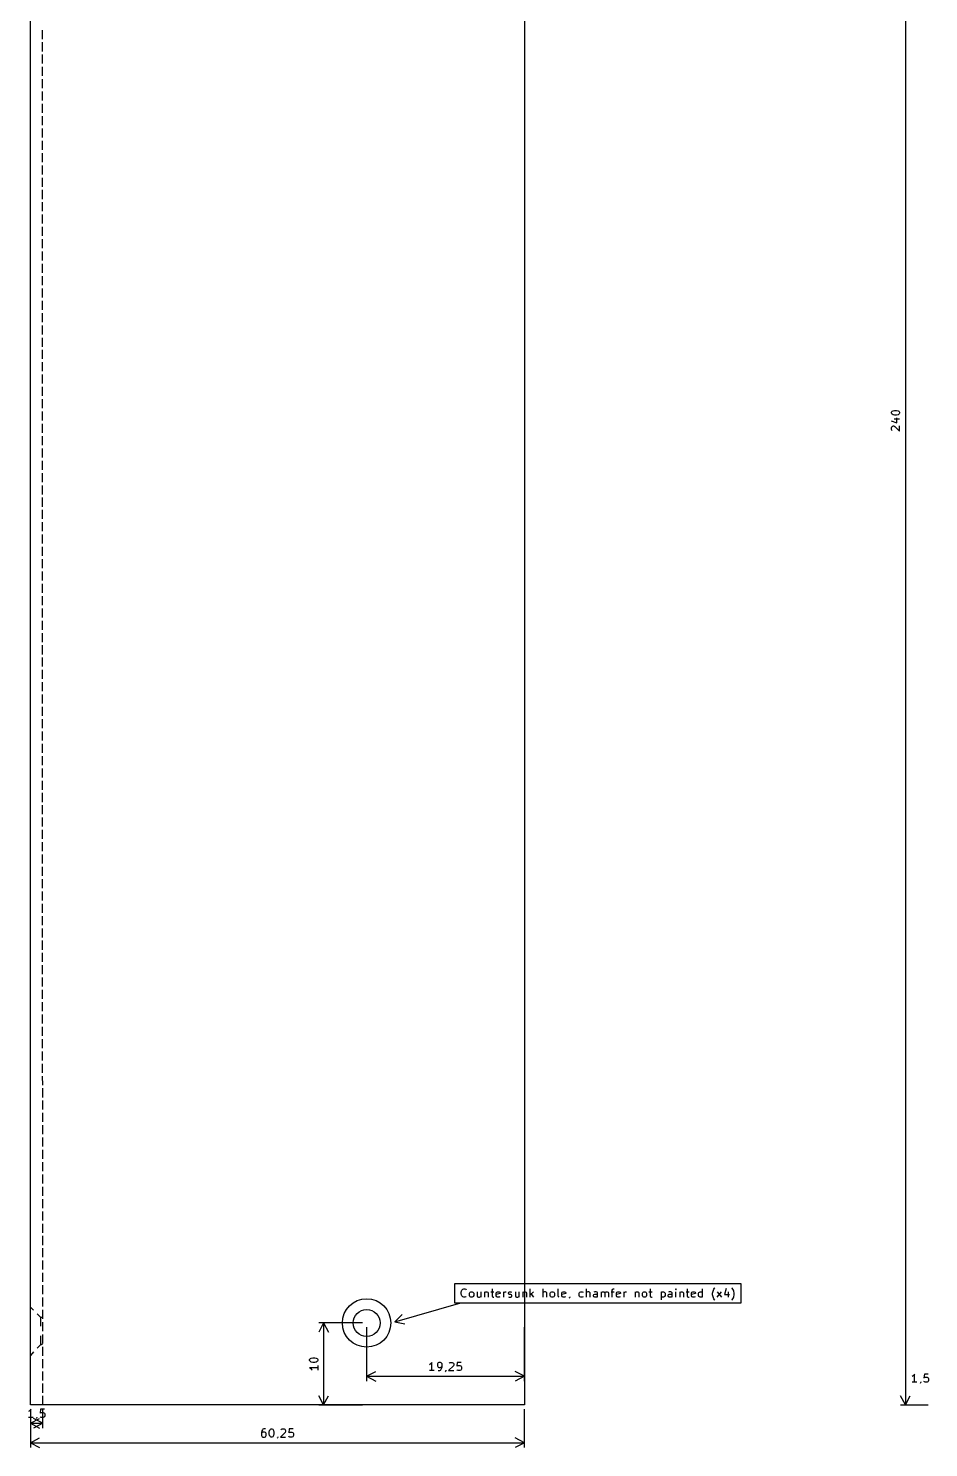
# Model space of a CAD drawing. Header units: millimetres. Extents: x 183 to 663, y -184 to 161.
# Drawn here: x 183.2 to 293, y -183.7 to -10.7 of the extents above; entities that cross this region are included whole.
import ezdxf

# ---------------------------------------------------------------- set-up
doc = ezdxf.new("R2010")
doc.units = ezdxf.units.MM
doc.layers.add('User.3', color=254, linetype='CONTINUOUS', true_color=0xb4dbd2)
doc.layers.add('User.4', color=57, linetype='CONTINUOUS', true_color=0x484848)

msp = doc.modelspace()

# ---------------------------------------------------------------- linework, layer by layer
at = {"layer": 'User.3', "linetype": 'CONTINUOUS'}
for p, q in [((183.5, -178.5), (183.5, 61.5)), ((243.75, 61.5), (243.75, -178.5)), ((290.2, 61.5), (290.2, -178.5)), ((184.972595, -12.000002), (184.972414, -10.900002)), ((184.972842, -13.500002), (184.972661, -12.400002)), ((184.973089, -15.000002), (184.972908, -13.900002)), ((184.973336, -16.500002), (184.973155, -15.400002)), ((184.973583, -18.000002), (184.973402, -16.900002)), ((184.97383, -19.500002), (184.973649, -18.400002)), ((184.974077, -21.000002), (184.973896, -19.900002)), ((184.974324, -22.500002), (184.974143, -21.400002)), ((184.974571, -24.000002), (184.97439, -22.900002)), ((184.974817, -25.500002), (184.974636, -24.400002)), ((184.975064, -27.000002), (184.974883, -25.900002)), ((184.975311, -28.500002), (184.97513, -27.400002)), ((184.975558, -30.000002), (184.975377, -28.900002)), ((184.975805, -31.500002), (184.975624, -30.400002)), ((184.976052, -33.000002), (184.975871, -31.900002)), ((184.976299, -34.500002), (184.976118, -33.400002)), ((184.976546, -36.000002), (184.976365, -34.900002)), ((184.976793, -37.500002), (184.976612, -36.400002)), ((184.977039, -39.000002), (184.976858, -37.900002)), ((184.977286, -40.500002), (184.977105, -39.400002)), ((184.977533, -42.000002), (184.977352, -40.900002)), ((184.97778, -43.500002), (184.977599, -42.400002)), ((184.978027, -45.000002), (184.977846, -43.900002)), ((184.978274, -46.500002), (184.978093, -45.400002)), ((184.978521, -48.000002), (184.97834, -46.900002)), ((184.978768, -49.500002), (184.978587, -48.400002)), ((184.979015, -51.000002), (184.978834, -49.900002)), ((184.979261, -52.500002), (184.97908, -51.400002)), ((184.979508, -54.000002), (184.979327, -52.900002)), ((184.979755, -55.500002), (184.979574, -54.400002)), ((184.980002, -57.000002), (184.979821, -55.900002)), ((184.980249, -58.500002), (184.980068, -57.400002)), ((288.4572, -58.547618), (289.171485, -58.785713)), ((288.504819, -57.499999), (288.552438, -57.404761)), ((288.504819, -57.595237), (288.504819, -57.499999)), ((288.552438, -57.690475), (288.504819, -57.595237)), ((288.552438, -57.404761), (288.600057, -57.357142)), ((288.600057, -57.738094), (288.552438, -57.690475)), ((288.600057, -57.357142), (288.695295, -57.309523)), ((288.695295, -57.785713), (288.600057, -57.738094)), ((288.695295, -57.309523), (288.885771, -57.261904)), ((288.885771, -57.833332), (288.695295, -57.785713)), ((288.838152, -58.309523), (289.504819, -58.309523)), ((288.885771, -57.261904), (289.123866, -57.261904)), ((289.123866, -57.833332), (288.885771, -57.833332)), ((289.123866, -57.261904), (289.314342, -57.309523)), ((289.314342, -57.785713), (289.123866, -57.833332)), ((289.171485, -58.785713), (289.171485, -58.166666)), ((289.314342, -57.309523), (289.40958, -57.357142)), ((289.40958, -57.738094), (289.314342, -57.785713)), ((289.40958, -57.357142), (289.4572, -57.404761)), ((289.4572, -57.690475), (289.40958, -57.738094)), ((289.4572, -57.404761), (289.504819, -57.499999)), ((289.504819, -57.595237), (289.4572, -57.690475)), ((289.504819, -57.499999), (289.504819, -57.595237)), ((184.980496, -60.000002), (184.980315, -58.900002)), ((184.980743, -61.500002), (184.980562, -60.400002)), ((288.504819, -59.357142), (288.552438, -59.261904)), ((288.504819, -59.595237), (288.504819, -59.357142)), ((288.552438, -59.690475), (288.504819, -59.595237)), ((288.552438, -59.261904), (288.600057, -59.214285)), ((288.600057, -59.738094), (288.552438, -59.690475)), ((288.600057, -59.214285), (288.695295, -59.166666)), ((288.695295, -59.166666), (288.790533, -59.166666)), ((288.790533, -59.166666), (288.93339, -59.214285)), ((288.93339, -59.214285), (289.504819, -59.785713)), ((289.504819, -59.785713), (289.504819, -59.166666)), ((184.98099, -63.000002), (184.980809, -61.900002)), ((184.981237, -64.500002), (184.981055, -63.400002)), ((184.981483, -66.000002), (184.981302, -64.900002)), ((184.98173, -67.500002), (184.981549, -66.400002)), ((184.981977, -69.000001), (184.981796, -67.900001)), ((184.982224, -70.500001), (184.982043, -69.400001)), ((184.982471, -72.000001), (184.98229, -70.900001)), ((184.982718, -73.500001), (184.982537, -72.400001)), ((184.982965, -75.000001), (184.982784, -73.900001)), ((184.983212, -76.500001), (184.983031, -75.400001)), ((184.983459, -78.000001), (184.983277, -76.900001)), ((184.983705, -79.500001), (184.983524, -78.400001)), ((184.983952, -81.000001), (184.983771, -79.900001)), ((184.984199, -82.500001), (184.984018, -81.400001)), ((184.984446, -84.000001), (184.984265, -82.900001)), ((184.984693, -85.500001), (184.984512, -84.400001)), ((184.98494, -87.000001), (184.984759, -85.900001)), ((184.985187, -88.500001), (184.985006, -87.400001)), ((184.985434, -90.000001), (184.985253, -88.900001)), ((184.985681, -91.500001), (184.985499, -90.400001)), ((184.985927, -93.000001), (184.985746, -91.900001)), ((184.986174, -94.500001), (184.985993, -93.400001)), ((184.986421, -96.000001), (184.98624, -94.900001)), ((184.986668, -97.500001), (184.986487, -96.400001)), ((184.986915, -99.000001), (184.986734, -97.900001)), ((184.987162, -100.500001), (184.986981, -99.400001)), ((184.987409, -102.000001), (184.987228, -100.900001)), ((184.987656, -103.500001), (184.987475, -102.400001)), ((184.987903, -105.000001), (184.987721, -103.900001)), ((184.988149, -106.500001), (184.987968, -105.400001)), ((184.988396, -108.000001), (184.988215, -106.900001)), ((184.988643, -109.500001), (184.988462, -108.400001)), ((184.98889, -111.000001), (184.988709, -109.900001)), ((184.989137, -112.500001), (184.988956, -111.400001)), ((184.989384, -114.000001), (184.989203, -112.900001)), ((184.989631, -115.500001), (184.98945, -114.400001)), ((184.989878, -117.000001), (184.989697, -115.900001)), ((184.990125, -118.500001), (184.989943, -117.400001)), ((184.990371, -120.000001), (184.99019, -118.900001)), ((184.990618, -121.500001), (184.990437, -120.400001)), ((184.990865, -123.000001), (184.990684, -121.900001)), ((184.991112, -124.500001), (184.990931, -123.400001)), ((184.991359, -126.000001), (184.991178, -124.900001)), ((184.991606, -127.500001), (184.991425, -126.400001)), ((184.991853, -129.000001), (184.991672, -127.900001)), ((184.9921, -130.500001), (184.991919, -129.400001)), ((184.992346, -132.000001), (184.992165, -130.900001)), ((184.992593, -133.500001), (184.992412, -132.400001)), ((184.99284, -135.000001), (184.992659, -133.900001)), ((184.993087, -136.500001), (184.992906, -135.400001)), ((184.993334, -138.000001), (184.993153, -136.900001)), ((184.993581, -139.500001), (184.9934, -138.400001)), ((184.993828, -141.000001), (184.993647, -139.900001)), ((184.994075, -142.5), (184.993894, -141.400001)), ((184.994322, -144), (184.994141, -142.9)), ((184.994568, -145.5), (184.994387, -144.4)), ((184.994815, -147), (184.994634, -145.9)), ((184.995062, -148.5), (184.994881, -147.4)), ((184.995309, -150), (184.995128, -148.9)), ((184.995556, -151.5), (184.995375, -150.4)), ((184.995803, -153), (184.995622, -151.9)), ((184.99605, -154.5), (184.995869, -153.4)), ((184.996297, -156), (184.996116, -154.9)), ((184.996544, -157.5), (184.996363, -156.4)), ((184.99679, -159), (184.996609, -157.9)), ((184.997037, -160.5), (184.996856, -159.4)), ((184.997284, -162), (184.997103, -160.9)), ((184.997531, -163.5), (184.99735, -162.4)), ((184.997778, -165), (184.997597, -163.9)), ((235.217854, -163.75175), (235.217854, -166.04825)), ((270.182146, -163.75175), (235.217854, -163.75175)), ((266.842859, -164.402438), (266.938097, -164.25958)), ((266.938097, -164.25958), (266.985716, -164.211961)), ((268.366669, -164.3072), (268.128574, -165.021485)), ((269.080955, -164.25958), (269.033336, -164.211961)), ((269.176193, -164.402438), (269.080955, -164.25958)), ((270.182146, -166.04825), (270.182146, -163.75175)), ((184.998025, -166.5), (184.997844, -165.4)), ((227.930617, -168.362134), (235.997073, -166.04825)), ((235.217854, -166.04825), (270.182146, -166.04825)), ((236.03333, -164.78339), (236.080949, -164.592914)), ((236.03333, -164.926247), (236.03333, -164.78339)), ((236.080949, -165.116723), (236.03333, -164.926247)), ((236.080949, -164.592914), (236.128568, -164.497676)), ((236.128568, -165.211961), (236.080949, -165.116723)), ((236.128568, -164.497676), (236.223806, -164.402438)), ((236.223806, -165.3072), (236.128568, -165.211961)), ((236.223806, -164.402438), (236.366663, -164.354819)), ((236.366663, -165.354819), (236.223806, -165.3072)), ((236.366663, -164.354819), (236.461901, -164.354819)), ((236.461901, -165.354819), (236.366663, -165.354819)), ((236.461901, -164.354819), (236.604758, -164.402438)), ((236.604758, -165.3072), (236.461901, -165.354819)), ((236.604758, -164.402438), (236.652377, -164.450057)), ((236.652377, -165.25958), (236.604758, -165.3072)), ((237.03333, -164.878628), (237.080949, -164.78339)), ((237.03333, -165.164342), (237.03333, -164.878628)), ((237.080949, -165.25958), (237.03333, -165.164342)), ((237.080949, -164.78339), (237.128568, -164.735771)), ((237.128568, -165.3072), (237.080949, -165.25958)), ((237.128568, -164.735771), (237.223806, -164.688152)), ((237.223806, -165.354819), (237.128568, -165.3072)), ((237.223806, -164.688152), (237.366663, -164.688152)), ((237.366663, -165.354819), (237.223806, -165.354819)), ((237.366663, -164.688152), (237.461901, -164.735771)), ((237.461901, -165.3072), (237.366663, -165.354819)), ((237.461901, -164.735771), (237.50952, -164.78339)), ((237.50952, -165.25958), (237.461901, -165.3072)), ((237.50952, -164.78339), (237.557139, -164.878628)), ((237.557139, -165.164342), (237.50952, -165.25958)), ((237.557139, -164.878628), (237.557139, -165.164342)), ((237.985711, -164.688152), (237.985711, -165.211961)), ((237.985711, -165.211961), (238.03333, -165.3072)), ((238.03333, -165.3072), (238.128568, -165.354819)), ((238.128568, -165.354819), (238.271425, -165.354819)), ((238.271425, -165.354819), (238.366663, -165.3072)), ((238.366663, -165.3072), (238.414282, -165.25958)), ((238.414282, -164.688152), (238.414282, -165.354819)), ((238.890473, -164.688152), (238.890473, -165.354819)), ((238.890473, -164.78339), (238.938092, -164.735771)), ((238.938092, -164.735771), (239.03333, -164.688152)), ((239.03333, -164.688152), (239.176187, -164.688152)), ((239.176187, -164.688152), (239.271425, -164.735771)), ((239.271425, -164.735771), (239.319044, -164.831009)), ((239.319044, -164.831009), (239.319044, -165.354819)), ((239.652378, -164.688152), (240.03333, -164.688152)), ((239.795235, -164.354819), (239.795235, -165.211961)), ((239.795235, -165.211961), (239.842854, -165.3072)), ((239.842854, -165.3072), (239.938092, -165.354819)), ((239.938092, -165.354819), (240.03333, -165.354819)), ((240.319045, -164.831009), (240.366664, -164.735771)), ((240.319045, -165.211961), (240.319045, -164.831009)), ((240.795235, -164.926247), (240.319045, -165.021485)), ((240.366664, -165.3072), (240.319045, -165.211961)), ((240.366664, -164.735771), (240.461902, -164.688152)), ((240.461902, -165.354819), (240.366664, -165.3072)), ((240.461902, -164.688152), (240.652378, -164.688152)), ((240.652378, -165.354819), (240.461902, -165.354819)), ((240.652378, -164.688152), (240.747616, -164.735771)), ((240.747616, -165.3072), (240.652378, -165.354819)), ((240.747616, -164.735771), (240.795235, -164.831009)), ((240.795235, -164.831009), (240.795235, -164.926247)), ((241.223807, -165.354819), (241.223807, -164.688152)), ((241.223807, -164.878628), (241.271426, -164.78339)), ((241.271426, -164.78339), (241.319045, -164.735771)), ((241.319045, -164.735771), (241.414283, -164.688152)), ((241.414283, -164.688152), (241.509521, -164.688152)), ((241.795236, -164.831009), (241.842855, -164.735771)), ((241.795236, -164.878628), (241.795236, -164.831009)), ((241.842855, -164.973866), (241.795236, -164.878628)), ((241.795236, -165.3072), (241.890474, -165.354819)), ((241.842855, -164.735771), (241.938093, -164.688152)), ((241.938093, -165.021485), (241.842855, -164.973866)), ((241.890474, -165.354819), (242.08095, -165.354819)), ((241.938093, -164.688152), (242.08095, -164.688152)), ((242.08095, -165.021485), (241.938093, -165.021485)), ((242.08095, -164.688152), (242.176188, -164.735771)), ((242.176188, -165.069104), (242.08095, -165.021485)), ((242.08095, -165.354819), (242.176188, -165.3072)), ((242.223807, -165.164342), (242.176188, -165.069104)), ((242.176188, -165.3072), (242.223807, -165.211961)), ((242.223807, -165.211961), (242.223807, -165.164342)), ((242.652379, -164.688152), (242.652379, -165.211961)), ((242.652379, -165.211961), (242.699998, -165.3072)), ((242.699998, -165.3072), (242.795236, -165.354819)), ((242.795236, -165.354819), (242.938093, -165.354819)), ((242.938093, -165.354819), (243.033331, -165.3072)), ((243.033331, -165.3072), (243.08095, -165.25958)), ((243.08095, -164.688152), (243.08095, -165.354819)), ((243.557141, -164.688152), (243.557141, -165.354819)), ((243.557141, -164.78339), (243.60476, -164.735771)), ((243.60476, -164.735771), (243.699998, -164.688152)), ((243.699998, -164.688152), (243.842855, -164.688152)), ((243.842855, -164.688152), (243.938093, -164.735771)), ((243.938093, -164.735771), (243.985712, -164.831009)), ((243.985712, -164.831009), (243.985712, -165.354819)), ((244.461903, -165.354819), (244.461903, -164.354819)), ((244.842855, -164.688152), (244.461903, -165.069104)), ((244.557141, -164.973866), (244.842855, -165.354819)), ((246.033332, -165.354819), (246.033332, -164.354819)), ((246.080951, -164.735771), (246.033332, -164.78339)), ((246.176189, -164.688152), (246.080951, -164.735771)), ((246.319046, -164.688152), (246.176189, -164.688152)), ((246.414284, -164.735771), (246.319046, -164.688152)), ((246.461903, -164.831009), (246.414284, -164.735771)), ((246.461903, -165.354819), (246.461903, -164.831009)), ((246.890475, -164.878628), (246.938094, -164.78339)), ((246.890475, -165.164342), (246.890475, -164.878628)), ((246.938094, -165.25958), (246.890475, -165.164342)), ((246.938094, -164.78339), (246.985713, -164.735771)), ((246.985713, -165.3072), (246.938094, -165.25958)), ((246.985713, -164.735771), (247.080951, -164.688152)), ((247.080951, -165.354819), (246.985713, -165.3072)), ((247.080951, -164.688152), (247.223808, -164.688152)), ((247.223808, -165.354819), (247.080951, -165.354819)), ((247.223808, -164.688152), (247.319046, -164.735771)), ((247.319046, -165.3072), (247.223808, -165.354819)), ((247.319046, -164.735771), (247.366665, -164.78339)), ((247.366665, -165.25958), (247.319046, -165.3072)), ((247.366665, -164.78339), (247.414284, -164.878628)), ((247.414284, -165.164342), (247.366665, -165.25958)), ((247.414284, -164.878628), (247.414284, -165.164342)), ((247.842856, -165.211961), (247.842856, -164.354819)), ((247.890475, -165.3072), (247.842856, -165.211961)), ((247.985713, -165.354819), (247.890475, -165.3072)), ((248.319047, -164.831009), (248.366666, -164.735771)), ((248.319047, -165.211961), (248.319047, -164.831009)), ((248.795237, -164.926247), (248.319047, -165.021485)), ((248.366666, -165.3072), (248.319047, -165.211961)), ((248.366666, -164.735771), (248.461904, -164.688152)), ((248.461904, -165.354819), (248.366666, -165.3072)), ((248.461904, -164.688152), (248.65238, -164.688152)), ((248.65238, -165.354819), (248.461904, -165.354819)), ((248.65238, -164.688152), (248.747618, -164.735771)), ((248.747618, -165.3072), (248.65238, -165.354819)), ((248.747618, -164.735771), (248.795237, -164.831009)), ((248.795237, -164.831009), (248.795237, -164.926247)), ((249.223809, -165.450057), (249.17619, -165.497676)), ((249.271428, -165.354819), (249.223809, -165.450057)), ((249.271428, -165.3072), (249.271428, -165.354819)), ((250.414285, -164.878628), (250.461904, -164.78339)), ((250.414285, -165.164342), (250.414285, -164.878628)), ((250.461904, -165.25958), (250.414285, -165.164342)), ((250.461904, -164.78339), (250.509523, -164.735771)), ((250.509523, -165.3072), (250.461904, -165.25958)), ((250.509523, -164.735771), (250.604761, -164.688152)), ((250.604761, -165.354819), (250.509523, -165.3072)), ((250.604761, -164.688152), (250.795237, -164.688152)), ((250.795237, -165.354819), (250.604761, -165.354819)), ((250.795237, -164.688152), (250.890475, -164.735771)), ((250.890475, -165.3072), (250.795237, -165.354819)), ((251.319047, -165.354819), (251.319047, -164.354819)), ((251.366666, -164.735771), (251.319047, -164.78339)), ((251.461904, -164.688152), (251.366666, -164.735771)), ((251.604761, -164.688152), (251.461904, -164.688152)), ((251.699999, -164.735771), (251.604761, -164.688152)), ((251.747618, -164.831009), (251.699999, -164.735771)), ((251.747618, -165.354819), (251.747618, -164.831009)), ((252.17619, -165.116723), (252.223809, -165.021485)), ((252.17619, -165.211961), (252.17619, -165.116723)), ((252.223809, -165.3072), (252.17619, -165.211961)), ((252.319047, -164.688152), (252.223809, -164.735771)), ((252.223809, -165.021485), (252.319047, -164.973866)), ((252.319047, -165.354819), (252.223809, -165.3072)), ((252.509523, -164.688152), (252.319047, -164.688152)), ((252.319047, -164.973866), (252.557142, -164.973866)), ((252.557142, -165.354819), (252.319047, -165.354819)), ((252.604761, -164.735771), (252.509523, -164.688152)), ((252.557142, -164.973866), (252.65238, -164.926247)), ((252.65238, -165.3072), (252.557142, -165.354819)), ((252.65238, -164.831009), (252.604761, -164.735771)), ((252.65238, -165.354819), (252.65238, -164.831009)), ((253.128571, -165.354819), (253.128571, -164.688152)), ((253.128571, -164.78339), (253.17619, -164.735771)), ((253.17619, -164.735771), (253.271428, -164.688152)), ((253.271428, -164.688152), (253.414285, -164.688152)), ((253.414285, -164.688152), (253.509523, -164.735771)), ((253.509523, -164.735771), (253.557142, -164.831009)), ((253.557142, -164.831009), (253.604761, -164.735771)), ((253.557142, -164.831009), (253.557142, -165.354819)), ((253.604761, -164.735771), (253.699999, -164.688152)), ((253.699999, -164.688152), (253.842856, -164.688152)), ((253.842856, -164.688152), (253.938095, -164.735771)), ((253.938095, -164.735771), (253.985714, -164.831009)), ((253.985714, -164.831009), (253.985714, -165.354819)), ((254.319047, -164.688152), (254.699999, -164.688152)), ((254.461904, -164.497676), (254.509523, -164.402438)), ((254.461904, -165.354819), (254.461904, -164.497676)), ((254.509523, -164.402438), (254.604761, -164.354819)), ((254.604761, -164.354819), (254.699999, -164.354819)), ((254.985714, -164.831009), (255.033333, -164.735771)), ((254.985714, -165.211961), (254.985714, -164.831009)), ((255.461904, -164.926247), (254.985714, -165.021485)), ((255.033333, -165.3072), (254.985714, -165.211961)), ((255.033333, -164.735771), (255.128571, -164.688152)), ((255.128571, -165.354819), (255.033333, -165.3072)), ((255.128571, -164.688152), (255.319047, -164.688152)), ((255.319047, -165.354819), (255.128571, -165.354819)), ((255.319047, -164.688152), (255.414285, -164.735771)), ((255.414285, -165.3072), (255.319047, -165.354819)), ((255.414285, -164.735771), (255.461904, -164.831009)), ((255.461904, -164.831009), (255.461904, -164.926247)), ((255.890476, -165.354819), (255.890476, -164.688152)), ((255.890476, -164.878628), (255.938095, -164.78339)), ((255.938095, -164.78339), (255.985714, -164.735771)), ((255.985714, -164.735771), (256.080952, -164.688152)), ((256.080952, -164.688152), (256.17619, -164.688152)), ((257.271429, -164.688152), (257.271429, -165.354819)), ((257.271429, -164.78339), (257.319048, -164.735771)), ((257.319048, -164.735771), (257.414286, -164.688152)), ((257.414286, -164.688152), (257.557143, -164.688152)), ((257.557143, -164.688152), (257.652381, -164.735771)), ((257.652381, -164.735771), (257.7, -164.831009)), ((257.7, -164.831009), (257.7, -165.354819)), ((258.128572, -164.878628), (258.176191, -164.78339)), ((258.128572, -165.164342), (258.128572, -164.878628)), ((258.176191, -165.25958), (258.128572, -165.164342)), ((258.176191, -164.78339), (258.22381, -164.735771)), ((258.22381, -165.3072), (258.176191, -165.25958)), ((258.22381, -164.735771), (258.319048, -164.688152)), ((258.319048, -165.354819), (258.22381, -165.3072)), ((258.319048, -164.688152), (258.461905, -164.688152)), ((258.461905, -165.354819), (258.319048, -165.354819)), ((258.461905, -164.688152), (258.557143, -164.735771)), ((258.557143, -165.3072), (258.461905, -165.354819)), ((258.557143, -164.735771), (258.604762, -164.78339)), ((258.604762, -165.25958), (258.557143, -165.3072)), ((258.604762, -164.78339), (258.652381, -164.878628)), ((258.652381, -165.164342), (258.604762, -165.25958)), ((258.652381, -164.878628), (258.652381, -165.164342)), ((258.938096, -164.688152), (259.319048, -164.688152)), ((259.080953, -164.354819), (259.080953, -165.211961)), ((259.080953, -165.211961), (259.128572, -165.3072)), ((259.128572, -165.3072), (259.22381, -165.354819)), ((259.22381, -165.354819), (259.319048, -165.354819)), ((260.414287, -164.688152), (260.414287, -165.688152)), ((260.414287, -164.735771), (260.509525, -164.688152)), ((260.509525, -165.354819), (260.414287, -165.3072)), ((260.509525, -164.688152), (260.700001, -164.688152)), ((260.700001, -165.354819), (260.509525, -165.354819)), ((260.700001, -164.688152), (260.795239, -164.735771)), ((260.795239, -165.3072), (260.700001, -165.354819)), ((260.795239, -164.735771), (260.842858, -164.78339)), ((260.842858, -165.25958), (260.795239, -165.3072)), ((260.842858, -164.78339), (260.890477, -164.878628)), ((260.890477, -165.164342), (260.842858, -165.25958)), ((260.890477, -164.878628), (260.890477, -165.164342)), ((261.27143, -165.116723), (261.319049, -165.021485)), ((261.27143, -165.211961), (261.27143, -165.116723)), ((261.319049, -165.3072), (261.27143, -165.211961)), ((261.414287, -164.688152), (261.319049, -164.735771)), ((261.319049, -165.021485), (261.414287, -164.973866)), ((261.414287, -165.354819), (261.319049, -165.3072)), ((261.604763, -164.688152), (261.414287, -164.688152)), ((261.414287, -164.973866), (261.652382, -164.973866)), ((261.652382, -165.354819), (261.414287, -165.354819)), ((261.700001, -164.735771), (261.604763, -164.688152)), ((261.652382, -164.973866), (261.74762, -164.926247)), ((261.74762, -165.3072), (261.652382, -165.354819)), ((261.74762, -164.831009), (261.700001, -164.735771)), ((261.74762, -165.354819), (261.74762, -164.831009)), ((262.223811, -164.354819), (262.176192, -164.402438)), ((262.176192, -164.402438), (262.223811, -164.450057)), ((262.27143, -164.402438), (262.223811, -164.354819)), ((262.223811, -164.354819), (262.223811, -164.450057)), ((262.223811, -164.450057), (262.27143, -164.402438)), ((262.223811, -165.354819), (262.223811, -164.688152)), ((262.700001, -164.688152), (262.700001, -165.354819)), ((262.700001, -164.78339), (262.74762, -164.735771)), ((262.74762, -164.735771), (262.842858, -164.688152)), ((262.842858, -164.688152), (262.985715, -164.688152)), ((262.985715, -164.688152), (263.080953, -164.735771)), ((263.080953, -164.735771), (263.128572, -164.831009)), ((263.128572, -164.831009), (263.128572, -165.354819)), ((263.461906, -164.688152), (263.842858, -164.688152)), ((263.604763, -164.354819), (263.604763, -165.211961)), ((263.604763, -165.211961), (263.652382, -165.3072)), ((263.652382, -165.3072), (263.74762, -165.354819)), ((263.74762, -165.354819), (263.842858, -165.354819)), ((264.128573, -164.831009), (264.176192, -164.735771)), ((264.128573, -165.211961), (264.128573, -164.831009)), ((264.604763, -164.926247), (264.128573, -165.021485)), ((264.176192, -165.3072), (264.128573, -165.211961)), ((264.176192, -164.735771), (264.27143, -164.688152)), ((264.27143, -165.354819), (264.176192, -165.3072)), ((264.27143, -164.688152), (264.461906, -164.688152)), ((264.461906, -165.354819), (264.27143, -165.354819)), ((264.461906, -164.688152), (264.557144, -164.735771)), ((264.557144, -165.3072), (264.461906, -165.354819)), ((264.557144, -164.735771), (264.604763, -164.831009)), ((264.604763, -164.831009), (264.604763, -164.926247)), ((264.985716, -164.878628), (265.033335, -164.78339)), ((264.985716, -165.164342), (264.985716, -164.878628)), ((265.033335, -165.25958), (264.985716, -165.164342)), ((265.033335, -164.78339), (265.080954, -164.735771)), ((265.080954, -165.3072), (265.033335, -165.25958)), ((265.080954, -164.735771), (265.176192, -164.688152)), ((265.176192, -165.354819), (265.080954, -165.3072)), ((265.176192, -164.688152), (265.366668, -164.688152)), ((265.366668, -165.354819), (265.176192, -165.354819)), ((265.366668, -164.688152), (265.461906, -164.735771)), ((265.461906, -165.3072), (265.366668, -165.354819)), ((265.461906, -165.354819), (265.461906, -164.354819)), ((266.700002, -164.878628), (266.747621, -164.640533)), ((266.700002, -165.069104), (266.700002, -164.878628)), ((266.747621, -165.3072), (266.700002, -165.069104)), ((266.747621, -164.640533), (266.79524, -164.497676)), ((266.79524, -165.450057), (266.747621, -165.3072)), ((266.79524, -164.497676), (266.842859, -164.402438)), ((266.842859, -165.545295), (266.79524, -165.450057)), ((266.938097, -165.688152), (266.842859, -165.545295)), ((266.985716, -165.735771), (266.938097, -165.688152)), ((267.271431, -165.354819), (267.79524, -164.688152)), ((267.271431, -164.688152), (267.79524, -165.354819)), ((268.128574, -165.021485), (268.747621, -165.021485)), ((268.604764, -164.688152), (268.604764, -165.354819)), ((269.033336, -165.735771), (269.080955, -165.688152)), ((269.080955, -165.688152), (269.176193, -165.545295)), ((269.223812, -164.497676), (269.176193, -164.402438)), ((269.176193, -165.545295), (269.223812, -165.450057)), ((269.271431, -164.640533), (269.223812, -164.497676)), ((269.223812, -165.450057), (269.271431, -165.3072)), ((269.31905, -164.878628), (269.271431, -164.640533)), ((269.271431, -165.3072), (269.31905, -165.069104)), ((269.31905, -165.069104), (269.31905, -164.878628)), ((183.880999, -166.943022), (183.5, -166.56202)), ((184.769998, -167.832019), (184.325499, -167.387517)), ((184.998272, -168), (184.998091, -166.9)), ((227.930617, -168.362134), (228.851756, -167.487832)), ((184.769998, -168.911517), (184.769998, -167.832019)), ((184.833498, -167.832019), (184.769998, -167.832019)), ((184.960498, -167.832019), (184.769998, -167.832019)), ((184.896998, -167.832019), (184.833498, -167.832019)), ((184.998519, -169.5), (184.998338, -168.4)), ((219.25, -168.498789), (218.663579, -169.625293)), ((223.9892, -168.498789), (218.66358, -168.498789)), ((219.25, -168.498789), (219.25, -178.5)), ((219.25, -168.498789), (219.836421, -169.625293)), ((224.5, -169), (224.5, -175.58642)), ((227.930617, -168.362134), (229.175146, -168.615208)), ((243.75, -175.58642), (243.75, -169)), ((184.769998, -171.134009), (184.325499, -171.578514)), ((184.769998, -171.134009), (184.769998, -170.054511)), ((184.833498, -171.134009), (184.769998, -171.134009)), ((184.833498, -171.134009), (184.896998, -171.134009)), ((184.960498, -171.134009), (184.896998, -171.134009)), ((184.998766, -171), (184.998585, -169.9)), ((183.880999, -172.023016), (183.5, -172.467508)), ((184.999012, -172.5), (184.998831, -171.4)), ((184.999259, -174), (184.999078, -172.9)), ((217.554819, -172.975585), (217.602438, -172.880347)), ((217.554819, -173.070823), (217.554819, -172.975585)), ((217.602438, -172.880347), (217.650057, -172.832728)), ((217.650057, -172.832728), (217.745295, -172.785109)), ((217.745295, -172.785109), (217.935771, -172.73749)), ((217.935771, -172.73749), (218.173866, -172.73749)), ((218.173866, -172.73749), (218.364342, -172.785109)), ((218.364342, -172.785109), (218.45958, -172.832728)), ((218.45958, -172.832728), (218.5072, -172.880347)), ((218.5072, -172.880347), (218.554819, -172.975585)), ((218.554819, -172.975585), (218.554819, -173.070823)), ((184.999506, -175.5), (184.999325, -174.4)), ((217.602438, -173.166061), (217.554819, -173.070823)), ((218.554819, -173.975585), (217.554819, -173.975585)), ((217.554819, -173.975585), (217.697676, -174.070823)), ((217.650057, -173.21368), (217.602438, -173.166061)), ((217.745295, -173.261299), (217.650057, -173.21368)), ((217.697676, -174.070823), (217.792914, -174.166061)), ((217.935771, -173.308918), (217.745295, -173.261299)), ((217.792914, -174.166061), (217.840533, -174.261299)), ((218.173866, -173.308918), (217.935771, -173.308918)), ((218.364342, -173.261299), (218.173866, -173.308918)), ((218.45958, -173.21368), (218.364342, -173.261299)), ((218.5072, -173.166061), (218.45958, -173.21368)), ((218.554819, -173.070823), (218.5072, -173.166061)), ((218.554819, -173.689871), (218.554819, -174.261299)), ((224.5, -175), (225.626504, -174.413579)), ((232.267857, -173.542914), (232.172619, -173.590533)), ((232.744047, -174.304819), (232.172619, -174.304819)), ((232.363095, -173.447676), (232.267857, -173.542914)), ((232.458333, -173.304819), (232.363095, -173.447676)), ((232.458333, -174.304819), (232.458333, -173.304819)), ((233.172619, -173.400057), (233.125, -173.495295)), ((233.125, -173.495295), (233.125, -173.73339)), ((233.125, -173.73339), (233.172619, -173.828628)), ((233.220238, -173.352438), (233.172619, -173.400057)), ((233.172619, -173.828628), (233.220238, -173.876247)), ((233.315476, -173.304819), (233.220238, -173.352438)), ((233.220238, -173.876247), (233.315476, -173.923866)), ((233.220238, -174.304819), (233.410714, -174.304819)), ((233.505952, -173.304819), (233.315476, -173.304819)), ((233.315476, -173.923866), (233.505952, -173.923866)), ((233.410714, -174.304819), (233.505952, -174.2572)), ((233.60119, -173.352438), (233.505952, -173.304819)), ((233.505952, -173.923866), (233.60119, -173.876247)), ((233.505952, -174.2572), (233.553571, -174.20958)), ((233.553571, -174.20958), (233.648809, -174.066723)), ((233.648809, -173.400057), (233.60119, -173.352438)), ((233.60119, -173.876247), (233.648809, -173.828628)), ((233.696428, -173.495295), (233.648809, -173.400057)), ((233.648809, -173.828628), (233.696428, -173.73339)), ((233.648809, -174.066723), (233.696428, -173.876247)), ((233.696428, -173.876247), (233.696428, -173.495295)), ((234.125, -174.400057), (234.077381, -174.447676)), ((234.172619, -174.304819), (234.125, -174.400057)), ((234.172619, -174.2572), (234.172619, -174.304819)), ((235.07738, -173.73339), (234.505952, -174.304819)), ((234.505952, -174.304819), (235.124999, -174.304819)), ((234.553571, -173.400057), (234.60119, -173.352438)), ((234.60119, -173.352438), (234.696428, -173.304819)), ((234.696428, -173.304819), (234.934523, -173.304819)), ((234.934523, -173.304819), (235.029761, -173.352438)), ((235.029761, -173.352438), (235.07738, -173.400057)), ((235.07738, -173.400057), (235.124999, -173.495295)), ((235.124999, -173.590533), (235.07738, -173.73339)), ((235.124999, -173.495295), (235.124999, -173.590533)), ((235.553571, -173.304819), (235.505952, -173.781009)), ((235.505952, -173.781009), (235.553571, -173.73339)), ((235.553571, -174.2572), (235.505952, -174.20958)), ((236.029761, -173.304819), (235.553571, -173.304819)), ((235.553571, -173.73339), (235.648809, -173.685771)), ((235.648809, -174.304819), (235.553571, -174.2572)), ((235.648809, -173.685771), (235.886904, -173.685771)), ((235.886904, -174.304819), (235.648809, -174.304819)), ((235.886904, -173.685771), (235.982142, -173.73339)), ((235.982142, -174.2572), (235.886904, -174.304819)), ((235.982142, -173.73339), (236.029761, -173.781009)), ((236.029761, -174.20958), (235.982142, -174.2572)), ((236.029761, -173.781009), (236.07738, -173.876247)), ((236.07738, -174.114342), (236.029761, -174.20958)), ((236.07738, -173.876247), (236.07738, -174.114342)), ((243.75, -175), (242.623496, -174.413579)), ((291.325714, -174.724819), (291.230476, -174.867676)), ((291.325714, -175.724819), (291.325714, -174.724819)), ((292.51619, -174.724819), (292.468571, -175.201009)), ((292.99238, -174.724819), (292.51619, -174.724819)), ((184.999753, -177), (184.999572, -175.9)), ((224.5, -175), (243.75, -175)), ((224.5, -175), (225.626504, -175.586421)), ((243.75, -175), (242.623496, -175.586421)), ((291.135238, -174.962914), (291.04, -175.010533)), ((291.611428, -175.724819), (291.04, -175.724819)), ((291.230476, -174.867676), (291.135238, -174.962914)), ((292.04, -175.820057), (291.992381, -175.867676)), ((292.087619, -175.724819), (292.04, -175.820057)), ((292.087619, -175.6772), (292.087619, -175.724819)), ((292.468571, -175.201009), (292.51619, -175.15339)), ((292.51619, -175.6772), (292.468571, -175.62958)), ((292.51619, -175.15339), (292.611428, -175.105771)), ((292.611428, -175.724819), (292.51619, -175.6772)), ((292.611428, -175.105771), (292.849523, -175.105771)), ((292.849523, -175.724819), (292.611428, -175.724819)), ((292.849523, -175.105771), (292.944761, -175.15339)), ((292.944761, -175.6772), (292.849523, -175.724819)), ((292.944761, -175.15339), (292.99238, -175.201009)), ((292.99238, -175.62958), (292.944761, -175.6772)), ((292.99238, -175.201009), (293.039999, -175.296247)), ((293.039999, -175.534342), (292.99238, -175.62958)), ((293.039999, -175.296247), (293.039999, -175.534342)), ((185, -178.5), (184.999819, -177.4)), ((219.25, -178.5), (218.663579, -177.373496)), ((219.25, -178.5), (219.836421, -177.373496)), ((290.2, -178.5), (289.613579, -177.373496)), ((290.2, -178.5), (290.786421, -177.373496)), ((183.345238, -179.262914), (183.25, -179.310533)), ((183.440476, -179.167676), (183.345238, -179.262914)), ((183.535714, -179.024819), (183.440476, -179.167676)), ((243.75, -178.5), (183.5, -178.5)), ((183.5, -179), (183.5, -181.30642)), ((183.5, -179), (183.5, -183.69642)), ((183.535714, -180.024819), (183.535714, -179.024819)), ((184.72619, -179.024819), (184.678571, -179.501009)), ((184.678571, -179.501009), (184.72619, -179.45339)), ((185.20238, -179.024819), (184.72619, -179.024819)), ((184.72619, -179.45339), (184.821428, -179.405771)), ((184.821428, -179.405771), (185.059523, -179.405771)), ((185, -181.30642), (185, -179)), ((185.059523, -179.405771), (185.154761, -179.45339)), ((185.154761, -179.45339), (185.20238, -179.501009)), ((185.20238, -179.501009), (185.249999, -179.596247)), ((185.249999, -179.834342), (185.20238, -179.92958)), ((185.249999, -179.596247), (185.249999, -179.834342)), ((218.66358, -178.5), (223.9892, -178.5)), ((243.75, -183.69642), (243.75, -179)), ((289.61358, -178.5), (293, -178.5)), ((183.821428, -180.024819), (183.25, -180.024819)), ((183.5, -180.72), (184.626504, -180.133579)), ((183.5, -180.72), (185, -180.72)), ((183.5, -180.72), (184.626504, -181.306421)), ((185, -180.72), (183.873496, -180.133579)), ((185, -180.72), (183.873496, -181.306421)), ((184.25, -180.120057), (184.202381, -180.167676)), ((184.297619, -180.024819), (184.25, -180.120057)), ((184.297619, -179.9772), (184.297619, -180.024819)), ((184.72619, -179.9772), (184.678571, -179.92958)), ((184.821428, -180.024819), (184.72619, -179.9772)), ((185.059523, -180.024819), (184.821428, -180.024819)), ((185.154761, -179.9772), (185.059523, -180.024819)), ((185.20238, -179.92958), (185.154761, -179.9772)), ((211.815476, -181.510057), (211.720238, -181.652914)), ((211.863095, -181.462438), (211.815476, -181.510057)), ((211.958333, -181.414819), (211.863095, -181.462438)), ((212.148809, -181.414819), (211.958333, -181.414819)), ((212.625, -181.795771), (212.672619, -181.605295)), ((212.672619, -181.605295), (212.720238, -181.510057)), ((212.720238, -181.510057), (212.767857, -181.462438)), ((212.767857, -181.462438), (212.863095, -181.414819)), ((212.863095, -181.414819), (212.958333, -181.414819)), ((212.958333, -181.414819), (213.053571, -181.462438)), ((213.053571, -181.462438), (213.10119, -181.510057)), ((213.10119, -181.510057), (213.148809, -181.605295)), ((213.148809, -181.605295), (213.196428, -181.795771)), ((214.053571, -181.510057), (214.10119, -181.462438)), ((214.10119, -181.462438), (214.196428, -181.414819)), ((214.196428, -181.414819), (214.434523, -181.414819)), ((214.434523, -181.414819), (214.529761, -181.462438)), ((214.529761, -181.462438), (214.57738, -181.510057)), ((214.57738, -181.510057), (214.624999, -181.605295)), ((214.624999, -181.605295), (214.624999, -181.700533)), ((215.053571, -181.414819), (215.005952, -181.891009)), ((215.529761, -181.414819), (215.053571, -181.414819)), ((183.5, -183.11), (184.626504, -182.523579)), ((183.5, -183.11), (243.75, -183.11)), ((183.5, -183.11), (184.626504, -183.696421)), ((211.720238, -181.652914), (211.672619, -181.84339)), ((211.672619, -181.84339), (211.672619, -182.224342)), ((211.720238, -181.891009), (211.672619, -181.986247)), ((211.672619, -182.224342), (211.720238, -182.31958)), ((211.767857, -181.84339), (211.720238, -181.891009)), ((211.720238, -182.31958), (211.767857, -182.3672)), ((211.863095, -181.795771), (211.767857, -181.84339)), ((211.767857, -182.3672), (211.863095, -182.414819)), ((212.053571, -181.795771), (211.863095, -181.795771)), ((211.863095, -182.414819), (212.053571, -182.414819)), ((212.148809, -181.84339), (212.053571, -181.795771)), ((212.053571, -182.414819), (212.148809, -182.3672)), ((212.196428, -181.891009), (212.148809, -181.84339)), ((212.148809, -182.3672), (212.196428, -182.31958)), ((212.244047, -181.986247), (212.196428, -181.891009)), ((212.196428, -182.31958), (212.244047, -182.224342)), ((212.244047, -182.224342), (212.244047, -181.986247)), ((212.625, -182.033866), (212.625, -181.795771)), ((212.672619, -182.224342), (212.625, -182.033866)), ((212.720238, -182.31958), (212.672619, -182.224342)), ((212.767857, -182.3672), (212.720238, -182.31958)), ((212.863095, -182.414819), (212.767857, -182.3672)), ((212.958333, -182.414819), (212.863095, -182.414819)), ((213.053571, -182.3672), (212.958333, -182.414819)), ((213.10119, -182.31958), (213.053571, -182.3672)), ((213.148809, -182.224342), (213.10119, -182.31958)), ((213.196428, -182.033866), (213.148809, -182.224342)), ((213.196428, -181.795771), (213.196428, -182.033866)), ((213.625, -182.510057), (213.577381, -182.557676)), ((213.672619, -182.414819), (213.625, -182.510057)), ((213.672619, -182.3672), (213.672619, -182.414819)), ((214.57738, -181.84339), (214.005952, -182.414819)), ((214.005952, -182.414819), (214.624999, -182.414819)), ((214.624999, -181.700533), (214.57738, -181.84339)), ((215.005952, -181.891009), (215.053571, -181.84339)), ((215.053571, -182.3672), (215.005952, -182.31958)), ((215.053571, -181.84339), (215.148809, -181.795771)), ((215.148809, -182.414819), (215.053571, -182.3672)), ((215.148809, -181.795771), (215.386904, -181.795771)), ((215.386904, -182.414819), (215.148809, -182.414819)), ((215.386904, -181.795771), (215.482142, -181.84339)), ((215.482142, -182.3672), (215.386904, -182.414819)), ((215.482142, -181.84339), (215.529761, -181.891009)), ((215.529761, -182.31958), (215.482142, -182.3672)), ((215.529761, -181.891009), (215.57738, -181.986247)), ((215.57738, -182.224342), (215.529761, -182.31958)), ((215.57738, -181.986247), (215.57738, -182.224342)), ((243.75, -183.11), (242.623496, -182.523579)), ((243.75, -183.11), (242.623496, -183.696421))]:
    msp.add_line(p, q, dxfattribs=at)
at = {"layer": 'User.3'}
for radius in [2.95, 1.65]:
    msp.add_circle((224.5, -168.5), radius, dxfattribs=at)
at = {"layer": 'User.4', "linetype": 'CONTINUOUS'}
for p, q in [((183.5, -178.5), (183.5, 61.5)), ((243.75, 61.5), (243.75, -178.5)), ((184.972595, -12.000002), (184.972414, -10.900002)), ((184.972842, -13.500002), (184.972661, -12.400002)), ((184.973089, -15.000002), (184.972908, -13.900002)), ((184.973336, -16.500002), (184.973155, -15.400002)), ((184.973583, -18.000002), (184.973402, -16.900002)), ((184.97383, -19.500002), (184.973649, -18.400002)), ((184.974077, -21.000002), (184.973896, -19.900002)), ((184.974324, -22.500002), (184.974143, -21.400002)), ((184.974571, -24.000002), (184.97439, -22.900002)), ((184.974817, -25.500002), (184.974636, -24.400002)), ((184.975064, -27.000002), (184.974883, -25.900002)), ((184.975311, -28.500002), (184.97513, -27.400002)), ((184.975558, -30.000002), (184.975377, -28.900002)), ((184.975805, -31.500002), (184.975624, -30.400002)), ((184.976052, -33.000002), (184.975871, -31.900002)), ((184.976299, -34.500002), (184.976118, -33.400002)), ((184.976546, -36.000002), (184.976365, -34.900002)), ((184.976793, -37.500002), (184.976612, -36.400002)), ((184.977039, -39.000002), (184.976858, -37.900002)), ((184.977286, -40.500002), (184.977105, -39.400002)), ((184.977533, -42.000002), (184.977352, -40.900002)), ((184.97778, -43.500002), (184.977599, -42.400002)), ((184.978027, -45.000002), (184.977846, -43.900002)), ((184.978274, -46.500002), (184.978093, -45.400002)), ((184.978521, -48.000002), (184.97834, -46.900002)), ((184.978768, -49.500002), (184.978587, -48.400002)), ((184.979015, -51.000002), (184.978834, -49.900002)), ((184.979261, -52.500002), (184.97908, -51.400002)), ((184.979508, -54.000002), (184.979327, -52.900002)), ((184.979755, -55.500002), (184.979574, -54.400002)), ((184.980002, -57.000002), (184.979821, -55.900002)), ((184.980249, -58.500002), (184.980068, -57.400002)), ((184.980496, -60.000002), (184.980315, -58.900002)), ((184.980743, -61.500002), (184.980562, -60.400002)), ((184.98099, -63.000002), (184.980809, -61.900002)), ((184.981237, -64.500002), (184.981055, -63.400002)), ((184.981483, -66.000002), (184.981302, -64.900002)), ((184.98173, -67.500002), (184.981549, -66.400002)), ((184.981977, -69.000001), (184.981796, -67.900001)), ((184.982224, -70.500001), (184.982043, -69.400001)), ((184.982471, -72.000001), (184.98229, -70.900001)), ((184.982718, -73.500001), (184.982537, -72.400001)), ((184.982965, -75.000001), (184.982784, -73.900001)), ((184.983212, -76.500001), (184.983031, -75.400001)), ((184.983459, -78.000001), (184.983277, -76.900001)), ((184.983705, -79.500001), (184.983524, -78.400001)), ((184.983952, -81.000001), (184.983771, -79.900001)), ((184.984199, -82.500001), (184.984018, -81.400001)), ((184.984446, -84.000001), (184.984265, -82.900001)), ((184.984693, -85.500001), (184.984512, -84.400001)), ((184.98494, -87.000001), (184.984759, -85.900001)), ((184.985187, -88.500001), (184.985006, -87.400001)), ((184.985434, -90.000001), (184.985253, -88.900001)), ((184.985681, -91.500001), (184.985499, -90.400001)), ((184.985927, -93.000001), (184.985746, -91.900001)), ((184.986174, -94.500001), (184.985993, -93.400001)), ((184.986421, -96.000001), (184.98624, -94.900001)), ((184.986668, -97.500001), (184.986487, -96.400001)), ((184.986915, -99.000001), (184.986734, -97.900001)), ((184.987162, -100.500001), (184.986981, -99.400001)), ((184.987409, -102.000001), (184.987228, -100.900001)), ((184.987656, -103.500001), (184.987475, -102.400001)), ((184.987903, -105.000001), (184.987721, -103.900001)), ((184.988149, -106.500001), (184.987968, -105.400001)), ((184.988396, -108.000001), (184.988215, -106.900001)), ((184.988643, -109.500001), (184.988462, -108.400001)), ((184.98889, -111.000001), (184.988709, -109.900001)), ((184.989137, -112.500001), (184.988956, -111.400001)), ((184.989384, -114.000001), (184.989203, -112.900001)), ((184.989631, -115.500001), (184.98945, -114.400001)), ((184.989878, -117.000001), (184.989697, -115.900001)), ((184.990125, -118.500001), (184.989943, -117.400001)), ((184.990371, -120.000001), (184.99019, -118.900001)), ((184.990618, -121.500001), (184.990437, -120.400001)), ((184.990865, -123.000001), (184.990684, -121.900001)), ((184.991112, -124.500001), (184.990931, -123.400001)), ((184.991359, -126.000001), (184.991178, -124.900001)), ((184.991606, -127.500001), (184.991425, -126.400001)), ((184.991853, -129.000001), (184.991672, -127.900001)), ((184.9921, -130.500001), (184.991919, -129.400001)), ((184.992346, -132.000001), (184.992165, -130.900001)), ((184.992593, -133.500001), (184.992412, -132.400001)), ((184.99284, -135.000001), (184.992659, -133.900001)), ((184.993087, -136.500001), (184.992906, -135.400001)), ((184.993334, -138.000001), (184.993153, -136.900001)), ((184.993581, -139.500001), (184.9934, -138.400001)), ((184.993828, -141.000001), (184.993647, -139.900001)), ((184.994075, -142.5), (184.993894, -141.400001)), ((184.994322, -144), (184.994141, -142.9)), ((184.994568, -145.5), (184.994387, -144.4)), ((184.994815, -147), (184.994634, -145.9)), ((184.995062, -148.5), (184.994881, -147.4)), ((184.995309, -150), (184.995128, -148.9)), ((184.995556, -151.5), (184.995375, -150.4)), ((184.995803, -153), (184.995622, -151.9)), ((184.99605, -154.5), (184.995869, -153.4)), ((184.996297, -156), (184.996116, -154.9)), ((184.996544, -157.5), (184.996363, -156.4)), ((184.99679, -159), (184.996609, -157.9)), ((184.997037, -160.5), (184.996856, -159.4)), ((184.997284, -162), (184.997103, -160.9)), ((184.997531, -163.5), (184.99735, -162.4)), ((184.997778, -165), (184.997597, -163.9)), ((184.998025, -166.5), (184.997844, -165.4)), ((183.880999, -166.943022), (183.5, -166.56202)), ((184.769998, -167.832019), (184.325499, -167.387517)), ((184.998272, -168), (184.998091, -166.9)), ((184.769998, -168.911517), (184.769998, -167.832019)), ((184.833498, -167.832019), (184.769998, -167.832019)), ((184.960498, -167.832019), (184.769998, -167.832019)), ((184.896998, -167.832019), (184.833498, -167.832019)), ((184.998519, -169.5), (184.998338, -168.4)), ((184.769998, -171.134009), (184.325499, -171.578514)), ((184.769998, -171.134009), (184.769998, -170.054511)), ((184.833498, -171.134009), (184.769998, -171.134009)), ((184.833498, -171.134009), (184.896998, -171.134009)), ((184.960498, -171.134009), (184.896998, -171.134009)), ((184.998766, -171), (184.998585, -169.9)), ((183.880999, -172.023016), (183.5, -172.467508)), ((184.999012, -172.5), (184.998831, -171.4)), ((184.999259, -174), (184.999078, -172.9)), ((184.999506, -175.5), (184.999325, -174.4)), ((184.999753, -177), (184.999572, -175.9)), ((185, -178.5), (184.999819, -177.4)), ((243.75, -178.5), (183.5, -178.5))]:
    msp.add_line(p, q, dxfattribs=at)
at = {"layer": 'User.4'}
for radius in [2.95, 1.65]:
    msp.add_circle((224.5, -168.5), radius, dxfattribs=at)

doc.saveas('drawing.dxf')
